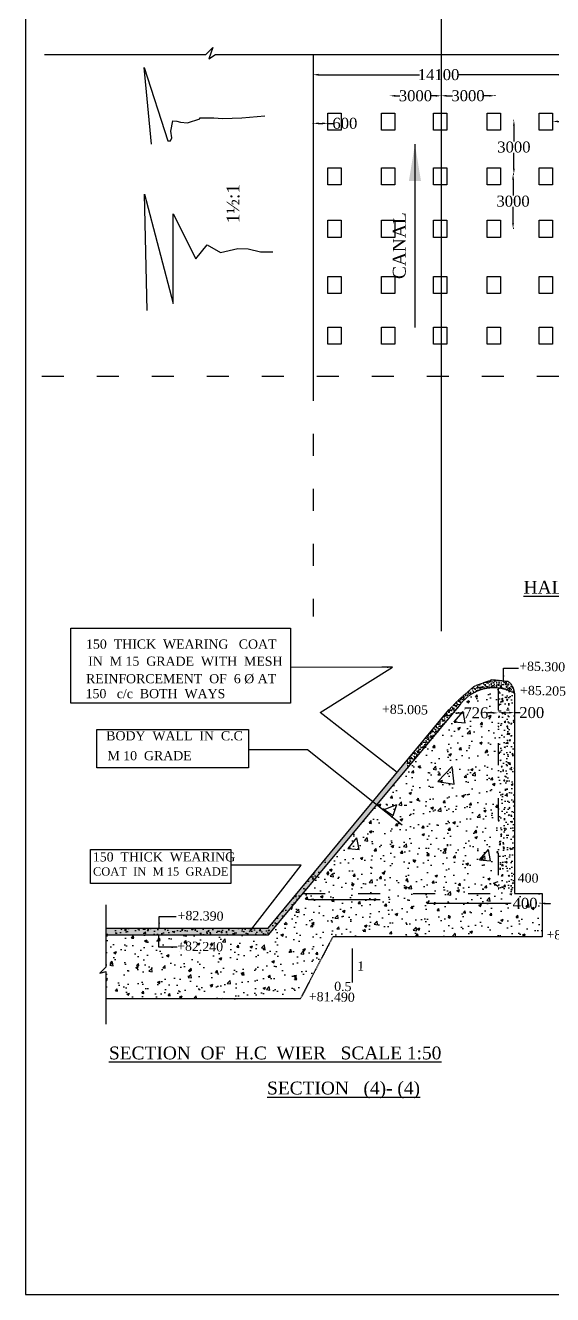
# Model space of a CAD drawing. Header units: millimetres. Extents: x 556 to 17486, y 324 to 11101.
# Drawn here: x 556 to 3430, y 324 to 7247 of the extents above; entities that cross this region are included whole.
import ezdxf

# ---------------------------------------------------------------- set-up
doc = ezdxf.new("R2010")
doc.units = ezdxf.units.MM
doc.header["$MEASUREMENT"] = 0
doc.linetypes.add('ACAD_ISO03W100', pattern=[30, 12, -18])
doc.linetypes.add('ACAD_ISO04W100', pattern=[30, 24, -3, 0, -3])
for name, color, linetype in [('DIM', 5, 'Continuous'), ('DWG.LINE', 10, 'Continuous'), ('HATCH', 2, 'Continuous'), ('TEXT', 7, 'Continuous')]:
    doc.layers.add(name, color=color, linetype=linetype)
doc.layers.add('DO LINE', color=3, linetype='Continuous', plot=False)
doc.layers.add('TITLE', color=7, linetype='Continuous', lineweight=30)
doc.styles.get("Standard").update_dxf_attribs({"font": 'TIMES.TTF', "height": 60})
doc.dimstyles.get("Standard").update_dxf_attribs({"dimtxt": 60, "dimasz": 30, "dimexe": 0.18, "dimexo": 0.0625, "dimgap": 0.09, "dimtad": 0, "dimtih": 1, "dimtoh": 1, "dimdec": 0, "dimzin": 0, "dimdsep": 46, "dimtxsty": 'Standard', "dimcen": 300, "dimclre": 256, "dimclrt": 4, "dimadec": 0, "dimazin": 0, "dimtfac": 1, "dimtdec": 0, "dimtofl": 0, "dimtmove": 0, "dimatfit": 3, "dimfxl": 5, "dimfxlon": 1, "dimtolj": 1, "dimtzin": 0, "dimarcsym": 0})

# ---------------------------------------------------------------- blocks, each defined once
blk = doc.blocks.new('*D16')
at = {"layer": 'Defpoints', "color": 0, "ltscale": 0.2}
for p in [(2123.8, 6978.3), (3491.9, 6978.3), (3491.9, 6978.3)]:
    blk.add_point(p, dxfattribs=at)
at = {"layer": 'DIM', "lineweight": -2, "ltscale": 0.2}
for p, q in [((2123.8, 6978.3), (2123.8, 6978.5)), ((3491.9, 6978.3), (3491.9, 6978.5))]:
    blk.add_line(p, q, dxfattribs=at)
at = {"layer": 'DIM', "color": 0, "lineweight": -2, "ltscale": 0.2}
for p, q in [((2153.8, 6978.3), (2703.8, 6978.3)), ((3461.9, 6978.3), (2911.9, 6978.3))]:
    blk.add_line(p, q, dxfattribs=at)
at = {"layer": 'DIM', "color": 0, "ltscale": 0.2}
for points in [[(2153.8, 6983.3), (2153.8, 6973.3), (2123.8, 6978.3)], [(3461.9, 6983.3), (3461.9, 6973.3), (3491.9, 6978.3)]]:
    blk.add_solid(points, dxfattribs=at)
at = {"layer": 'DIM', "color": 4, "ltscale": 0.2, "insert": (2807.9, 6978.3), "char_height": 60, "attachment_point": 5}
blk.add_mtext('\\A1;14100', dxfattribs=at)
blk = doc.blocks.new('*D17')
at = {"layer": 'Defpoints', "color": 0, "ltscale": 0.2}
for p in [(2123.8, 6713), (2204, 6713), (2204, 6713)]:
    blk.add_point(p, dxfattribs=at)
at = {"layer": 'DIM', "lineweight": -2, "ltscale": 0.2}
for p, q in [((2123.8, 6713), (2123.8, 6713.2)), ((2204, 6713), (2204, 6713.2))]:
    blk.add_line(p, q, dxfattribs=at)
at = {"layer": 'DIM', "color": 0, "lineweight": -2, "ltscale": 0.2}
for p, q in [((2153.8, 6713), (2174, 6713)), ((2204, 6713), (2234, 6713))]:
    blk.add_line(p, q, dxfattribs=at)
at = {"layer": 'DIM', "color": 0, "ltscale": 0.2}
for points in [[(2153.8, 6718), (2153.8, 6708), (2123.8, 6713)], [(2174, 6718), (2174, 6708), (2204, 6713)]]:
    blk.add_solid(points, dxfattribs=at)
at = {"layer": 'DIM', "color": 4, "ltscale": 0.2, "insert": (2297.1, 6713), "char_height": 60, "attachment_point": 5}
blk.add_mtext('\\A1;600', dxfattribs=at)
blk = doc.blocks.new('*D18')
at = {"layer": 'Defpoints', "color": 0, "ltscale": 0.2}
for p in [(2541.5, 6863.3), (2822.4, 6863.3), (2822.4, 6863.3)]:
    blk.add_point(p, dxfattribs=at)
at = {"layer": 'DIM', "lineweight": -2, "ltscale": 0.2}
for p, q in [((2541.5, 6863.3), (2541.5, 6863.5)), ((2822.4, 6863.3), (2822.4, 6863.5))]:
    blk.add_line(p, q, dxfattribs=at)
at = {"layer": 'DIM', "color": 0, "lineweight": -2, "ltscale": 0.2}
for p, q in [((2571.5, 6863.3), (2596.6, 6863.3)), ((2792.4, 6863.3), (2767.2, 6863.3))]:
    blk.add_line(p, q, dxfattribs=at)
at = {"layer": 'DIM', "color": 0, "ltscale": 0.2}
for points in [[(2571.5, 6868.3), (2571.5, 6858.3), (2541.5, 6863.3)], [(2792.4, 6868.3), (2792.4, 6858.3), (2822.4, 6863.3)]]:
    blk.add_solid(points, dxfattribs=at)
at = {"layer": 'DIM', "color": 4, "ltscale": 0.2, "insert": (2681.9, 6863.3), "char_height": 60, "attachment_point": 5}
blk.add_mtext('\\A1;3000', dxfattribs=at)
blk = doc.blocks.new('*D19')
at = {"layer": 'Defpoints', "color": 0, "ltscale": 0.2}
for p in [(2821.6, 6866.7), (3115.3, 6866.7), (3115.3, 6863.6)]:
    blk.add_point(p, dxfattribs=at)
at = {"layer": 'DIM', "lineweight": -2, "ltscale": 0.2}
for p, q in [((2821.6, 6866.7), (2821.6, 6863.4)), ((3115.3, 6866.7), (3115.3, 6863.4))]:
    blk.add_line(p, q, dxfattribs=at)
at = {"layer": 'DIM', "color": 0, "lineweight": -2, "ltscale": 0.2}
for p, q in [((2851.6, 6863.6), (2883.1, 6863.6)), ((3085.3, 6863.6), (3053.8, 6863.6))]:
    blk.add_line(p, q, dxfattribs=at)
at = {"layer": 'DIM', "color": 0, "ltscale": 0.2}
for points in [[(2851.6, 6868.6), (2851.6, 6858.6), (2821.6, 6863.6)], [(3085.3, 6868.6), (3085.3, 6858.6), (3115.3, 6863.6)]]:
    blk.add_solid(points, dxfattribs=at)
at = {"layer": 'DIM', "color": 4, "ltscale": 0.2, "insert": (2968.4, 6863.6), "char_height": 60, "attachment_point": 5}
blk.add_mtext('\\A1;3000', dxfattribs=at)
blk = doc.blocks.new('*D25')
at = {"layer": 'Defpoints', "color": 0, "ltscale": 0.2}
for p in [(3217, 6730.7), (3217, 6436.6), (3218.6, 6436.6)]:
    blk.add_point(p, dxfattribs=at)
at = {"layer": 'DIM', "lineweight": -2, "ltscale": 0.2}
for p, q in [((3217.1, 6730.7), (3218.8, 6730.7)), ((3217.1, 6436.6), (3218.8, 6436.6))]:
    blk.add_line(p, q, dxfattribs=at)
at = {"layer": 'DIM', "color": 0, "lineweight": -2, "ltscale": 0.2}
for p, q in [((3218.6, 6700.7), (3218.6, 6614.2)), ((3218.6, 6466.6), (3218.6, 6553))]:
    blk.add_line(p, q, dxfattribs=at)
at = {"layer": 'DIM', "color": 0, "ltscale": 0.2}
for points in [[(3213.6, 6700.7), (3223.6, 6700.7), (3218.6, 6730.7)], [(3213.6, 6466.6), (3223.6, 6466.6), (3218.6, 6436.6)]]:
    blk.add_solid(points, dxfattribs=at)
at = {"layer": 'DIM', "color": 4, "ltscale": 0.2, "insert": (3218.6, 6583.6), "char_height": 60, "attachment_point": 5}
blk.add_mtext('\\A1;3000', dxfattribs=at)
blk = doc.blocks.new('*D26')
at = {"layer": 'Defpoints', "color": 0, "ltscale": 0.2}
for p in [(3218.8, 6436.6), (3213.9, 6139.9), (3218.8, 6139.9)]:
    blk.add_point(p, dxfattribs=at)
at = {"layer": 'DIM', "lineweight": -2, "ltscale": 0.2}
for p, q in [((3218.7, 6436.6), (3213.8, 6436.6)), ((3218.7, 6139.9), (3213.8, 6139.9))]:
    blk.add_line(p, q, dxfattribs=at)
at = {"layer": 'DIM', "color": 0, "lineweight": -2, "ltscale": 0.2}
for p, q in [((3213.9, 6406.6), (3213.9, 6318.9)), ((3213.9, 6169.9), (3213.9, 6257.7))]:
    blk.add_line(p, q, dxfattribs=at)
at = {"layer": 'DIM', "color": 0, "ltscale": 0.2}
for points in [[(3208.9, 6406.6), (3218.9, 6406.6), (3213.9, 6436.6)], [(3208.9, 6169.9), (3218.9, 6169.9), (3213.9, 6139.9)]]:
    blk.add_solid(points, dxfattribs=at)
at = {"layer": 'DIM', "color": 4, "ltscale": 0.2, "insert": (3213.9, 6288.3), "char_height": 60, "attachment_point": 5}
blk.add_mtext('\\A1;3000', dxfattribs=at)
blk = doc.blocks.new('*D27')
at = {"layer": 'Defpoints', "color": 0, "ltscale": 0.2}
for p in [(3429.5, 6725.8), (3496.5, 6725.8), (3496.5, 6723.5)]:
    blk.add_point(p, dxfattribs=at)
at = {"layer": 'DIM', "lineweight": -2, "ltscale": 0.2}
for p, q in [((3429.5, 6725.7), (3429.5, 6723.4)), ((3496.5, 6725.7), (3496.5, 6723.4))]:
    blk.add_line(p, q, dxfattribs=at)
at = {"layer": 'DIM', "color": 0, "lineweight": -2, "ltscale": 0.2}
for p, q in [((3459.5, 6723.5), (3466.5, 6723.5)), ((3496.5, 6723.5), (3526.5, 6723.5))]:
    blk.add_line(p, q, dxfattribs=at)
at = {"layer": 'DIM', "color": 0, "ltscale": 0.2}
for points in [[(3459.5, 6728.5), (3459.5, 6718.5), (3429.5, 6723.5)], [(3466.5, 6728.5), (3466.5, 6718.5), (3496.5, 6723.5)]]:
    blk.add_solid(points, dxfattribs=at)
at = {"layer": 'DIM', "color": 4, "ltscale": 0.2, "insert": (3589.5, 6723.5), "char_height": 60, "attachment_point": 5}
blk.add_mtext('\\A1;600', dxfattribs=at)
blk = doc.blocks.new('*D48')
at = {"layer": 'Defpoints', "color": 0, "linetype": 'ACAD_ISO04W100', "ltscale": 0.2}
for p in [(3199.5, 2461), (3359.7, 2461), (3359.7, 2457.9)]:
    blk.add_point(p, dxfattribs=at)
at = {"layer": 'DIM', "color": 0, "linetype": 'ACAD_ISO04W100', "lineweight": -2, "ltscale": 0.2}
for p, q in [((3169.5, 2457.9), (3139.5, 2457.9)), ((3389.7, 2457.9), (3419.7, 2457.9))]:
    blk.add_line(p, q, dxfattribs=at)
at = {"layer": 'DIM', "lineweight": -2, "ltscale": 0.2}
blk.add_line((3199.5, 2460.9), (3199.5, 2457.7), dxfattribs=at)
at = {"layer": 'DIM', "linetype": 'ACAD_ISO04W100', "lineweight": -2, "ltscale": 0.2}
blk.add_line((3359.7, 2460.9), (3359.7, 2457.7), dxfattribs=at)
at = {"layer": 'DIM', "color": 0, "linetype": 'ACAD_ISO04W100', "ltscale": 0.2}
for points in [[(3169.5, 2462.9), (3169.5, 2452.9), (3199.5, 2457.9)], [(3389.7, 2462.9), (3389.7, 2452.9), (3359.7, 2457.9)]]:
    blk.add_solid(points, dxfattribs=at)
at = {"layer": 'DIM', "color": 4, "linetype": 'ACAD_ISO04W100', "ltscale": 0.2, "insert": (3279.6, 2457.9), "char_height": 60, "attachment_point": 5}
blk.add_mtext('\\A1;400', dxfattribs=at)
blk = doc.blocks.new('*D49')
at = {"layer": 'Defpoints', "color": 0, "ltscale": 0.2}
for p in [(2889.7, 3498.4), (3133, 3498.4), (3133, 3497.3)]:
    blk.add_point(p, dxfattribs=at)
at = {"layer": 'DIM', "lineweight": -2, "ltscale": 0.2}
for p, q in [((2889.7, 3498.4), (2889.7, 3497.1)), ((3133, 3498.4), (3133, 3497.1))]:
    blk.add_line(p, q, dxfattribs=at)
at = {"layer": 'DIM', "color": 0, "lineweight": -2, "ltscale": 0.2}
for p, q in [((2919.7, 3497.3), (2948.1, 3497.3)), ((3103, 3497.3), (3074.5, 3497.3))]:
    blk.add_line(p, q, dxfattribs=at)
at = {"layer": 'DIM', "color": 0, "ltscale": 0.2}
for points in [[(2919.7, 3502.3), (2919.7, 3492.3), (2889.7, 3497.3)], [(3103, 3502.3), (3103, 3492.3), (3133, 3497.3)]]:
    blk.add_solid(points, dxfattribs=at)
at = {"layer": 'DIM', "color": 4, "ltscale": 0.2, "insert": (3011.3, 3497.3), "char_height": 60, "attachment_point": 5}
blk.add_mtext('\\A1;726', dxfattribs=at)
blk = doc.blocks.new('*D50')
at = {"layer": 'Defpoints', "color": 0, "ltscale": 0.2}
for p in [(3133, 3498.4), (3221.9, 3498.7), (3221.9, 3498.7)]:
    blk.add_point(p, dxfattribs=at)
at = {"layer": 'DIM', "lineweight": -2, "ltscale": 0.2}
for p, q in [((3133, 3498.4), (3133, 3498.2)), ((3221.9, 3498.7), (3221.9, 3498.5))]:
    blk.add_line(p, q, dxfattribs=at)
at = {"layer": 'DIM', "color": 0, "lineweight": -2, "ltscale": 0.2}
for p, q in [((3163, 3498.5), (3191.9, 3498.6)), ((3221.9, 3498.7), (3251.9, 3498.8))]:
    blk.add_line(p, q, dxfattribs=at)
at = {"layer": 'DIM', "color": 0, "ltscale": 0.2}
for points in [[(3162.9, 3503.5), (3163, 3493.5), (3133, 3498.4)], [(3191.9, 3503.6), (3191.9, 3493.6), (3221.9, 3498.7)]]:
    blk.add_solid(points, dxfattribs=at)
at = {"layer": 'DIM', "color": 4, "ltscale": 0.2, "insert": (3315.9, 3498.8), "char_height": 60, "attachment_point": 5}
blk.add_mtext('\\A1;200', dxfattribs=at)

msp = doc.modelspace()

# ---------------------------------------------------------------- hatches: boundary and pattern name
at = {"layer": 'HATCH', "ltscale": 0.2}
h = msp.add_hatch(dxfattribs=at)
h.set_pattern_fill('AR-SAND', color=256, scale=10, style=0)
h.paths.add_polyline_path([(3184.6, 3669.8), (3100.1, 3678.9), (3003.3, 3643.9), (2981.9, 3625), (2981.9, 3596.2, -0.283898), (3221.9, 3604.1, 0.250758)])
h = msp.add_hatch(dxfattribs=at)
h.set_pattern_fill('AR-CONC', color=256, scale=100, style=0)
h.paths.add_polyline_path([(2068.9, 2512.5), (3133.1, 2511.9), (3133.3, 3632.9, 0.279498), (2918.4, 3533)])
h = msp.add_hatch(dxfattribs=at)
h.set_pattern_fill('AR-CONC', color=256, scale=20, style=0)
h.paths.add_polyline_path([(2068.9, 2512.5), (3133.1, 2511.9), (3133.3, 3632.9, 0.279498), (2918.4, 3533)])
h.paths.add_polyline_path([(2933.2, 3542.9), (3089.4, 3542.9), (3089.4, 3451.6), (2933.2, 3451.6)], flags=24)
h = msp.add_hatch(dxfattribs=at)
h.set_pattern_fill('AR-SAND', color=256, scale=10, style=0)
h.paths.add_polyline_path([(2918.4, 3533, -0.098881), (2981.9, 3596.2), (2981.9, 3625), (2912.7, 3564), (2864.6, 3513.6), (2634.9, 3236.1), (2634.9, 3192.4)])
h = msp.add_hatch(dxfattribs=at)
h.set_pattern_fill('AR-CONC', color=256, scale=10, style=0)
h.paths.add_polyline_path([(3221.9, 3604.1, 0.103), (3133.3, 3632.9), (3133.1, 2511.9), (3221.9, 2511.9)])
h = msp.add_hatch(dxfattribs=at)
h.set_pattern_fill('AR-SAND', color=256, scale=10, style=0)
h.paths.add_polyline_path([(2634.9, 3192.4), (2634.9, 3236.1), (1878.6, 2322.6), (995.7, 2322.6), (995.7, 2287.6), (1881.6, 2287.6)])
h = msp.add_hatch(dxfattribs=at)
h.set_pattern_fill('AR-CONC', color=256, scale=10, style=0)
h.paths.add_polyline_path([(2199.4, 2669.3), (2199.4, 2710.1), (1878.6, 2322.6), (995.7, 2322.6), (995.7, 2287.6), (1881.6, 2287.6)])
h = msp.add_hatch(dxfattribs=at)
h.set_pattern_fill('AR-CONC', color=256, scale=20, style=0)
h.paths.add_polyline_path([(1881.6, 2287.6), (995.7, 2287.6), (995.7, 1936.8), (2054.2, 1936.8), (2231.4, 2276.4), (3372.9, 2276.4), (3372.9, 2511.9), (3221.9, 2511.9), (2068.9, 2512.5)])
h.paths.add_polyline_path([(3200.4, 2503.4), (3358.8, 2503.4), (3358.8, 2412.4), (3200.4, 2412.4)], flags=24)
h.paths.add_polyline_path([(1369.6, 2187.8), (1639.6, 2182), (1641.3, 2258.4), (1371.2, 2264.2)], flags=24)
h = msp.add_hatch(dxfattribs=at)
h.set_pattern_fill('AR-CONC', color=256, scale=10, style=0)
h.paths.add_polyline_path([(1864.7, 2322.6), (995.7, 2322.6), (995.7, 2287.6), (1864.7, 2287.6)])

# ---------------------------------------------------------------- linework, layer by layer
at = {"layer": 'DO LINE', "linetype": 'ACAD_ISO03W100', "ltscale": 10}
for p, q in [((644.3, 5333.3), (8829.3, 5333.3)), ((2123.8, 5319.3), (2123.8, 4022.5)), ((3133.3, 3632.3), (3133.1, 2511.9)), ((2068.9, 2512.5), (3221.9, 2511.9))]:
    msp.add_line(p, q, dxfattribs=at)
for points in [[(2204, 6768.5), (2277.3, 6768.5), (2277.3, 6675), (2204, 6675)], [(2496.1, 6768.5), (2569.3, 6768.5), (2569.3, 6675), (2496.1, 6675)], [(2780.1, 6768.5), (2853.4, 6768.5), (2853.4, 6675), (2780.1, 6675)], [(3072.2, 6768.5), (3145.5, 6768.5), (3145.5, 6675), (3072.2, 6675)], [(3356.3, 6768.5), (3429.5, 6768.5), (3429.5, 6675), (3356.3, 6675)], [(2204, 6471.2), (2277.3, 6471.2), (2277.3, 6377.6), (2204, 6377.6)], [(2496.1, 6471.2), (2569.3, 6471.2), (2569.3, 6377.6), (2496.1, 6377.6)], [(2780.1, 6471.2), (2853.4, 6471.2), (2853.4, 6377.6), (2780.1, 6377.6)], [(3072.2, 6471.2), (3145.5, 6471.2), (3145.5, 6377.6), (3072.2, 6377.6)], [(3356.3, 6471.2), (3429.5, 6471.2), (3429.5, 6377.6), (3356.3, 6377.6)], [(2204, 6184.8), (2277.3, 6184.8), (2277.3, 6091.2), (2204, 6091.2)], [(2496.1, 6184.8), (2569.3, 6184.8), (2569.3, 6091.2), (2496.1, 6091.2)], [(2780.1, 6184.8), (2853.4, 6184.8), (2853.4, 6091.2), (2780.1, 6091.2)], [(3072.2, 6184.8), (3145.5, 6184.8), (3145.5, 6091.2), (3072.2, 6091.2)], [(3356.3, 6184.8), (3429.5, 6184.8), (3429.5, 6091.2), (3356.3, 6091.2)], [(2204, 5878.4), (2277.3, 5878.4), (2277.3, 5784.8), (2204, 5784.8)], [(2496.1, 5878.4), (2569.3, 5878.4), (2569.3, 5784.8), (2496.1, 5784.8)], [(2780.1, 5878.4), (2853.4, 5878.4), (2853.4, 5784.8), (2780.1, 5784.8)], [(3072.2, 5878.4), (3145.5, 5878.4), (3145.5, 5784.8), (3072.2, 5784.8)], [(3356.3, 5878.4), (3429.5, 5878.4), (3429.5, 5784.8), (3356.3, 5784.8)], [(2204, 5602), (2277.3, 5602), (2277.3, 5508.4), (2204, 5508.4)], [(2496.1, 5602), (2569.3, 5602), (2569.3, 5508.4), (2496.1, 5508.4)], [(2780.1, 5602), (2853.4, 5602), (2853.4, 5508.4), (2780.1, 5508.4)], [(3072.2, 5602), (3145.5, 5602), (3145.5, 5508.4), (3072.2, 5508.4)], [(3356.3, 5602), (3429.5, 5602), (3429.5, 5508.4), (3356.3, 5508.4)]]:
    msp.add_lwpolyline(points, close=True, dxfattribs=at)
at = {"layer": 'DWG.LINE', "linetype": 'ByBlock', "ltscale": 0.2}
for p, q in [((2822.4, 11100.7), (2822.4, 3943.3)), ((658.9, 7087.9), (1539.3, 7087.9)), ((1539.3, 7087.9), (1577.2, 7126.7)), ((1577.2, 7126.7), (1555.4, 7064.4)), ((1555.4, 7064.4), (1592.2, 7087.9)), ((1592.2, 7087.9), (3645.8, 7087.9)), ((2123.8, 7087.9), (2123.8, 5319.3))]:
    msp.add_line(p, q, dxfattribs=at)
at = {"layer": 'DWG.LINE', "linetype": 'ACAD_ISO04W100', "ltscale": 0.2}
for p, q in [((3003.3, 3643.9), (3100.1, 3678.9)), ((3100.1, 3678.9), (3184.6, 3669.8)), ((2912.7, 3564), (3003.3, 3643.9)), ((3221.9, 3604.1), (3221.9, 2511.9)), ((2864.6, 3513.6), (2912.7, 3564)), ((3221.9, 2511.9), (3372.9, 2511.9)), ((3372.9, 2511.9), (3372.9, 2276.4)), ((2231.4, 2276.4), (2054.2, 1936.8)), ((3372.9, 2276.4), (2231.4, 2276.4))]:
    msp.add_line(p, q, dxfattribs=at)
at = {"layer": 'DWG.LINE', "ltscale": 0.2}
for p, q in [((1881.6, 2287.6), (2918.4, 3533)), ((1878.6, 2322.6), (2864.6, 3513.6)), ((995.7, 2112.2), (995.7, 2449.8)), ((995.7, 2322.6), (1878.6, 2322.6)), ((995.7, 2287.6), (1881.6, 2287.6)), ((2337.6, 2211.6), (2337.6, 2027.6)), ((995.7, 2112.2), (961.4, 2076.8)), ((961.4, 2076.8), (995.7, 2087.3)), ((995.7, 1799.5), (995.7, 2087.3)), ((2054.2, 1936.8), (995.7, 1936.8))]:
    msp.add_line(p, q, dxfattribs=at)
for points in [[(804, 3960.1), (2001, 3960.1), (2001, 3549.8), (804, 3549.8)], [(944.8, 3406.8), (1772, 3406.8), (1772, 3198.4), (944.8, 3198.4)]]:
    msp.add_lwpolyline(points, close=True, dxfattribs=at)
at = {"layer": 'DWG.LINE', "linetype": 'ACAD_ISO04W100', "ltscale": 0.2}
msp.add_lwpolyline([(910.6, 2753), (1675.3, 2753), (1675.3, 2567.1), (910.6, 2567.1)], close=True, dxfattribs=at)
for centre, radius, start, end in [((3141.8, 3602.1), 80.1, 1.39354, 57.70197), ((3108.3, 3405.8), 228.5, 60.18413, 146.16919)]:
    msp.add_arc(centre, radius, start, end, dxfattribs=at)
at = {"layer": 'HATCH', "linetype": 'ByBlock', "ltscale": 0.2}
for p, q in [((1242.4, 6598.9), (1203.5, 7018.4)), ((1203.5, 7018.4), (1331.4, 6618.4)), ((1348.6, 6671.3), (1360, 6726.3)), ((1360, 6726.3), (1381.2, 6725.8)), ((1381.2, 6725.8), (1400.3, 6718.8)), ((1400.3, 6718.8), (1440, 6715.4)), ((1440, 6715.4), (1506.3, 6737.7)), ((1506.2, 6742.5), (1582.4, 6742.9)), ((1506.3, 6737.7), (1506.2, 6742.5)), ((1582.4, 6742.9), (1630, 6738.8)), ((1630, 6738.8), (1734.7, 6742.5)), ((1734.7, 6742.5), (1860.7, 6754.1)), ((1354.4, 6634.5), (1348.6, 6671.3)), ((1331.4, 6618.4), (1346.1, 6618.1)), ((1346.1, 6618.1), (1354.4, 6634.5)), ((1219.4, 5692.9), (1205.3, 6327)), ((1205.3, 6327), (1360.5, 5729.6)), ((1360.5, 5729.6), (1360.5, 6219.9)), ((1360.5, 6219.9), (1484.6, 5974.7)), ((1484.6, 5974.7), (1546.6, 6050.8)), ((1546.6, 6050.8), (1620, 6008.6)), ((1620, 6008.6), (1713.1, 6031.1)), ((1713.1, 6031.1), (1769.5, 6028.3)), ((1769.5, 6028.3), (1837.2, 6011.4)), ((1837.2, 6011.4), (1904.9, 6011.4))]:
    msp.add_line(p, q, dxfattribs=at)
at = {"layer": 'TITLE', "ltscale": 0.2}
msp.add_lwpolyline([(17431.1, 11100.7), (555.6, 11100.7), (555.6, 324.2), (17431.1, 324.2)], close=True, dxfattribs=at)

# ---------------------------------------------------------------- texts
at = {"layer": 'TEXT', "linetype": 'ACAD_ISO04W100', "ltscale": 0.2}
for s, p in [('1½:1', (1722.4, 6167.9)), ('CANAL', (2628.7, 5863.9))]:
    msp.add_text(s, height=70, rotation=90, dxfattribs=at).set_placement(p)
at = {"layer": 'TEXT', "linetype": 'ByBlock', "ltscale": 0.2}
for s, height, p in [('150  THICK  WEARING   COAT', 50, (886.1, 3847.7)), ('IN  M 15  GRADE  WITH  MESH ', 50, (897.8, 3754.5)), ('REINFORCEMENT  OF  6 %%C AT', 50, (886.1, 3659)), ('150   c/c  BOTH  WAYS', 50, (883.8, 3577.5)), ('BODY  WALL  IN  C.C', 50, (996.3, 3347.5)), ('M 10  GRADE', 50, (1002.8, 3239)), ('150  THICK  WEARING  ', 50, (923.2, 2687)), ('COAT  IN  M 15  GRADE', 45, (923.9, 2609.8))]:
    msp.add_text(s, height=height, dxfattribs=at).set_placement(p)
for s, p in [('+85.300', (3247.2, 3728.2)), ('+85.205', (3251.9, 3596.1)), ('+85.005', (2499.1, 3493.8)), ('400', (3239.1, 2572.9)), ('+82.390', (1385, 2368.5)), ('+82.390', (3396, 2263.5)), ('+82.240', (1382.6, 2201.3)), ('1', (2364.4, 2092.1)), ('0.5', (2238.6, 1981.5)), ('+81.490', (2100.3, 1926.2))]:
    msp.add_text(s, height=50, rotation=358.76648, dxfattribs=at).set_placement(p)
at = {"layer": 'TITLE', "linetype": 'ACAD_ISO04W100', "ltscale": 0.2}
for s, p in [('%%UHALF  PLAN  AT  BOTTOM  AND  HALF  PLAN  AT  TOP', (3271.3, 4147.6)), ('%%USECTION  OF  H.C  WIER   SCALE 1:50', (1011, 1607.4)), ('%%USECTION   (4)- (4)', (1872.8, 1416.1))]:
    msp.add_text(s, height=70, dxfattribs=at).set_placement(p)

# ---------------------------------------------------------------- dimensions: what is measured, and where the dimension line sits
at = {"layer": 'DIM', "ltscale": 0.2}
for p1, p2, distance, text, picture, middle in [((2123.8, 6978.3), (3491.9, 6978.3), 0, '14100', '*D16', (2807.9, 6978.3)), ((2541.5, 6863.3), (2822.4, 6863.3), 0, '3000', '*D18', (2681.9, 6863.3)), ((2821.6, 6866.7), (3115.3, 6866.7), -3.2, '3000', '*D19', (2968.4, 6863.6)), ((2123.8, 6713), (2204, 6713), 0, '600', '*D17', (2297.1, 6713)), ((3217, 6730.7), (3217, 6436.6), 1.6, '3000', '*D25', (3218.6, 6583.6)), ((3429.5, 6725.8), (3496.5, 6725.8), -2.3, '600', '*D27', (3589.5, 6723.5)), ((3218.8, 6436.6), (3218.8, 6139.9), -4.8, '3000', '*D26', (3213.9, 6288.3)), ((2889.7, 3498.4), (3133, 3498.4), -1.2, '726', '*D49', (3011.3, 3497.3)), ((3133, 3498.4), (3221.9, 3498.7), 0, '200', '*D50', (3315.9, 3498.8))]:
    dim = msp.add_aligned_dim(p1=p1, p2=p2, distance=distance, text=text, dimstyle='Standard', dxfattribs=at)
    dim.commit()
    dim.dimension.update_dxf_attribs({"geometry": picture, "text_midpoint": middle})
at = {"layer": 'DIM', "linetype": 'ACAD_ISO04W100', "ltscale": 0.2}
dim = msp.add_aligned_dim(p1=(3199.5, 2461), p2=(3359.7, 2461), distance=-3.1, text='400', dimstyle='Standard', dxfattribs=at)
dim.commit()
dim.dimension.update_dxf_attribs({"geometry": '*D48', "text_midpoint": (3279.6, 2457.9)})

# ---------------------------------------------------------------- leaders
for points, override in [([(2679.1, 6599.3), (2679.1, 5599.7)], {"dimasz": 200, "dimgap": 0.09, "dimtad": 0}), ([(2097.6, 2480.3), (2488.7, 2480.3)], {"dimgap": 0.09, "dimtad": 0}), ([(3199.5, 2457.7), (2752.8, 2457.7)], {"dimgap": 0.09, "dimtad": 0})]:
    msp.add_leader(points, dimstyle='Standard', override=override, dxfattribs=at)
at = {"layer": 'DIM', "ltscale": 0.2}
for points in [[(2557.2, 3747), (2498.8, 3747), (2001, 3745.7)], [(2582.6, 3173), (2161.7, 3499.9), (2557.2, 3747)], [(3161.9, 3672.2), (3161.9, 3741.8), (3243.7, 3741.8)], [(2609.5, 2885.4), (2093.6, 3296.5), (1777.3, 3296.5)], [(1777.7, 2302.3), (2058.6, 2666.8), (1673, 2666.8)], [(1284.3, 2322.6), (1284.3, 2386.2), (1378.2, 2386.2)], [(1280.9, 2287.6), (1280.9, 2220.8), (1382.5, 2220.8)]]:
    msp.add_leader(points, dimstyle='Standard', override={"dimgap": 0.09, "dimtad": 0}, dxfattribs=at)

doc.saveas('drawing.dxf')
